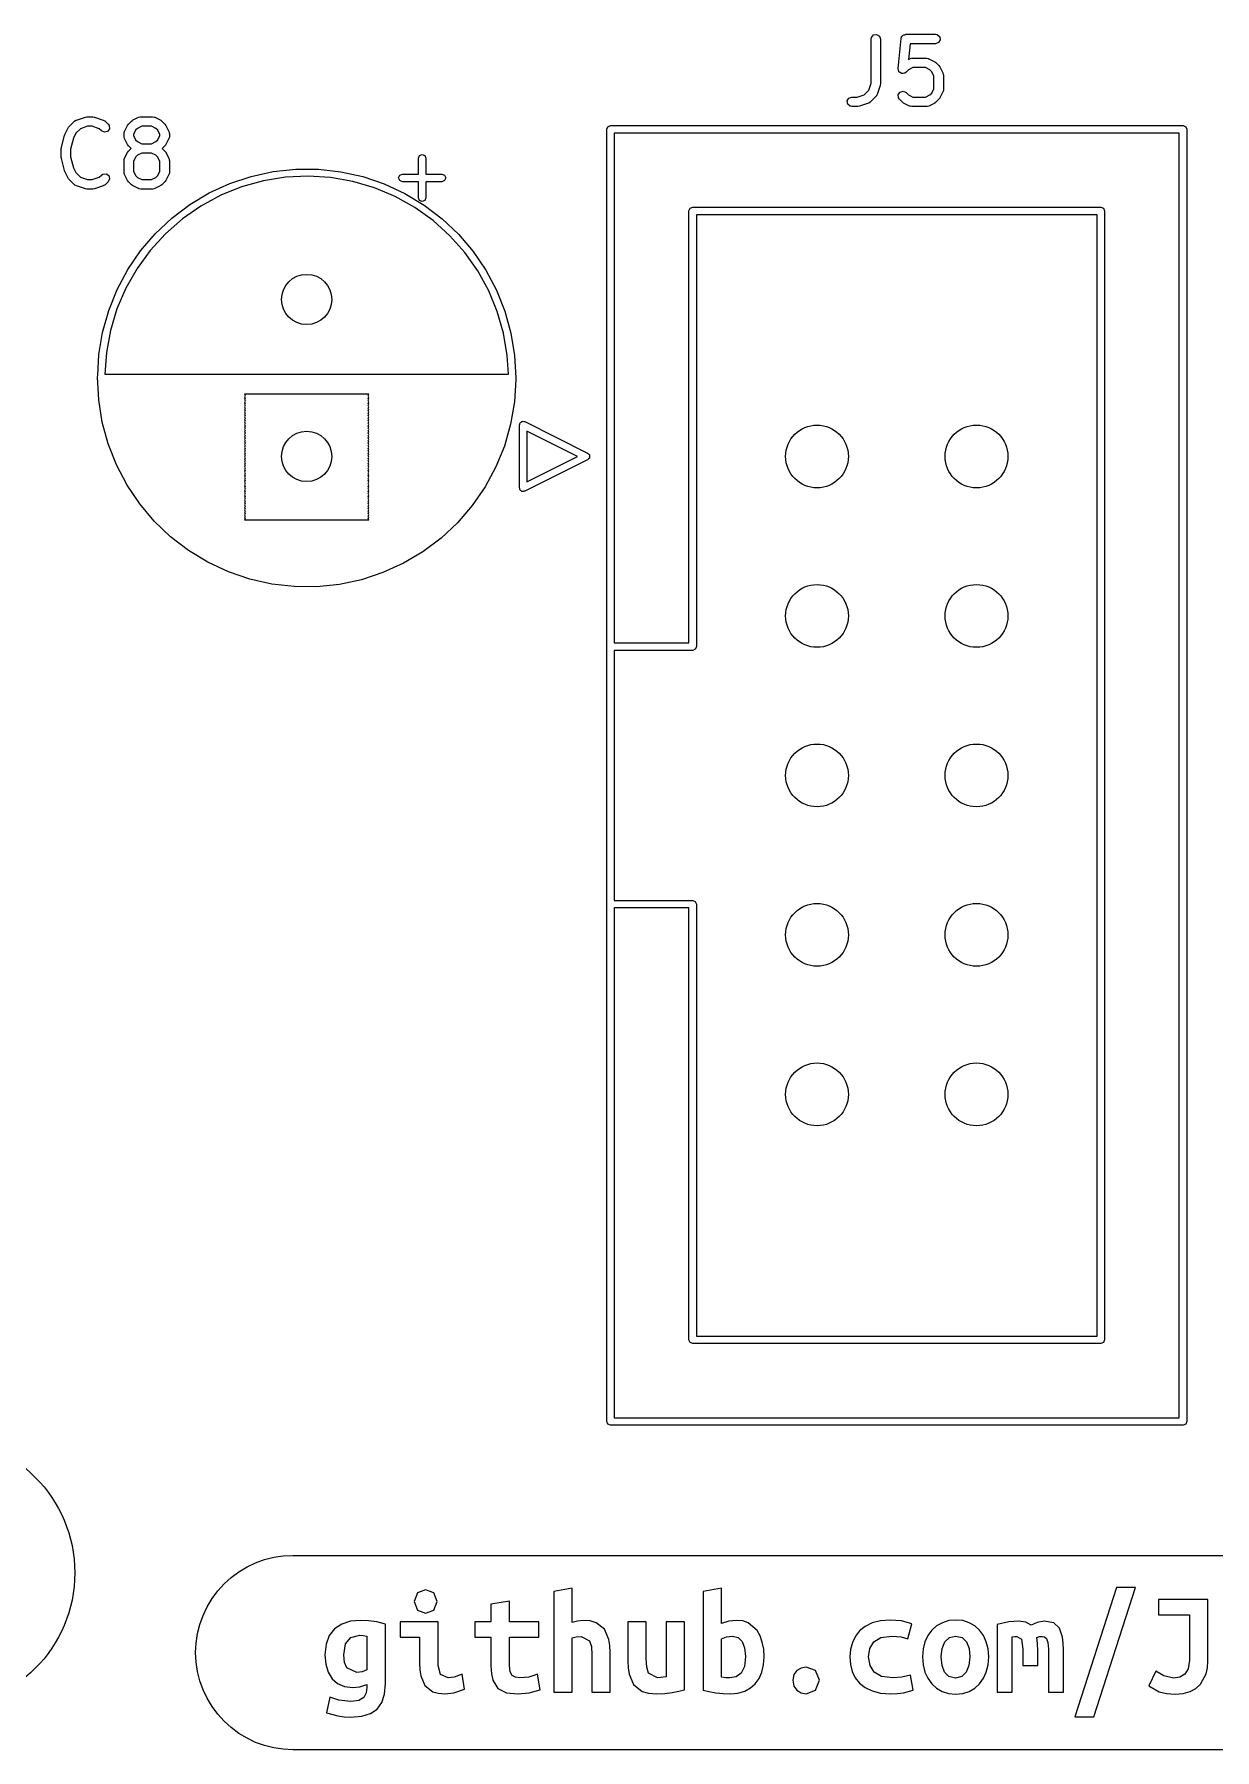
# Model space of a CAD drawing. Extents: x 80 to 221, y -131 to -73.
# Drawn here: x 156.19 to 174.99, y -130.07 to -102.75 of the extents above; entities that cross this region are included whole.
import ezdxf

# ---------------------------------------------------------------- set-up
doc = ezdxf.new("R2010")
doc.units = 0
doc.layers.add('BLACK', color=7, linetype='CONTINUOUS')

msp = doc.modelspace()

# ---------------------------------------------------------------- linework, layer by layer
at = {"layer": 'BLACK', "linetype": 'CONTINUOUS'}
for p, q in [((169.518, -102.826), (169.522, -102.801)), ((169.518, -103.528), (169.518, -102.826)), ((169.522, -102.801), (169.555, -102.761)), ((169.555, -102.761), (169.606, -102.753)), ((169.606, -102.753), (169.65, -102.778)), ((169.65, -102.778), (169.668, -102.826)), ((169.668, -102.826), (169.668, -103.541)), ((169.947, -103.295), (169.994, -102.819)), ((169.994, -102.819), (169.995, -102.815)), ((169.995, -102.813), (169.997, -102.811)), ((169.995, -102.815), (169.995, -102.813)), ((169.997, -102.811), (170.001, -102.794)), ((170.001, -102.794), (170.013, -102.783)), ((170.013, -102.783), (170.021, -102.769)), ((170.021, -102.769), (170.03, -102.765)), ((170.03, -102.765), (170.038, -102.758)), ((170.038, -102.758), (170.054, -102.757)), ((170.054, -102.757), (170.069, -102.751)), ((170.069, -102.751), (170.545, -102.751)), ((170.137, -102.901), (170.112, -103.15)), ((170.545, -102.901), (170.137, -102.901)), ((170.545, -102.751), (170.571, -102.756)), ((170.593, -102.884), (170.545, -102.901)), ((170.571, -102.756), (170.61, -102.789)), ((170.619, -102.839), (170.593, -102.884)), ((170.61, -102.789), (170.619, -102.839)), ((170.112, -103.15), (170.131, -103.14)), ((170.131, -103.14), (170.156, -103.133)), ((170.156, -103.133), (170.16, -103.134)), ((170.16, -103.134), (170.164, -103.132)), ((170.164, -103.132), (170.402, -103.132)), ((170.402, -103.132), (170.428, -103.137)), ((170.428, -103.137), (170.431, -103.14)), ((170.431, -103.14), (170.436, -103.14)), ((170.436, -103.14), (170.531, -103.188)), ((170.531, -103.188), (170.549, -103.201)), ((170.549, -103.201), (170.55, -103.202)), ((170.55, -103.202), (170.598, -103.25)), ((170.598, -103.25), (170.611, -103.268)), ((170.611, -103.268), (170.612, -103.269)), ((170.612, -103.269), (170.66, -103.364)), ((169.479, -103.643), (169.518, -103.528)), ((169.668, -103.541), (169.664, -103.563)), ((169.947, -103.296), (169.947, -103.295)), ((169.953, -103.32), (169.947, -103.296)), ((169.947, -103.296), (169.947, -103.296)), ((169.959, -103.345), (169.953, -103.32)), ((169.96, -103.345), (169.959, -103.345)), ((169.96, -103.346), (169.96, -103.345)), ((169.98, -103.36), (169.96, -103.346)), ((170.001, -103.375), (169.98, -103.36)), ((170.002, -103.375), (170.001, -103.375)), ((170.001, -103.375), (170.001, -103.375)), ((170.027, -103.373), (170.002, -103.375)), ((170.052, -103.371), (170.027, -103.373)), ((170.053, -103.371), (170.052, -103.371)), ((170.052, -103.371), (170.052, -103.371)), ((170.074, -103.356), (170.053, -103.371)), ((170.113, -103.317), (170.074, -103.356)), ((170.182, -103.282), (170.113, -103.317)), ((170.384, -103.282), (170.182, -103.282)), ((170.453, -103.317), (170.384, -103.282)), ((170.483, -103.347), (170.453, -103.317)), ((170.518, -103.416), (170.483, -103.347)), ((170.518, -103.618), (170.518, -103.416)), ((170.66, -103.364), (170.667, -103.389)), ((170.667, -103.389), (170.666, -103.394)), ((170.666, -103.394), (170.668, -103.398)), ((170.668, -103.398), (170.668, -103.636)), ((169.138, -103.813), (169.164, -103.769)), ((169.147, -103.864), (169.138, -103.813)), ((169.164, -103.769), (169.212, -103.751)), ((169.212, -103.751), (169.295, -103.751)), ((169.295, -103.751), (169.409, -103.713)), ((169.409, -103.713), (169.479, -103.643)), ((169.598, -103.737), (169.503, -103.832)), ((169.6, -103.732), (169.598, -103.737)), ((169.604, -103.73), (169.6, -103.732)), ((169.616, -103.707), (169.604, -103.73)), ((169.664, -103.564), (169.616, -103.707)), ((169.664, -103.563), (169.664, -103.564)), ((169.949, -103.712), (169.978, -103.67)), ((169.953, -103.763), (169.949, -103.712)), ((169.968, -103.784), (169.953, -103.763)), ((170.016, -103.832), (169.968, -103.784)), ((169.978, -103.67), (170.028, -103.656)), ((170.028, -103.656), (170.074, -103.678)), ((170.074, -103.678), (170.113, -103.717)), ((170.113, -103.717), (170.182, -103.751)), ((170.182, -103.751), (170.384, -103.751)), ((170.384, -103.751), (170.453, -103.717)), ((170.453, -103.717), (170.483, -103.687)), ((170.483, -103.687), (170.518, -103.618)), ((170.598, -103.784), (170.55, -103.832)), ((170.599, -103.783), (170.598, -103.784)), ((170.612, -103.765), (170.599, -103.783)), ((170.66, -103.669), (170.612, -103.765)), ((170.663, -103.662), (170.66, -103.665)), ((170.66, -103.665), (170.66, -103.669)), ((170.668, -103.636), (170.663, -103.662)), ((156.861, -104.117), (157.004, -104.069)), ((157.004, -104.069), (157.026, -104.066)), ((157.026, -104.066), (157.028, -104.065)), ((157.028, -104.065), (157.123, -104.065)), ((157.123, -104.065), (157.145, -104.069)), ((157.145, -104.069), (157.147, -104.069)), ((157.147, -104.069), (157.289, -104.117)), ((157.756, -104.121), (157.851, -104.073)), ((157.851, -104.073), (157.876, -104.066)), ((157.876, -104.066), (157.881, -104.067)), ((157.881, -104.067), (157.885, -104.065)), ((157.885, -104.065), (158.075, -104.065)), ((158.075, -104.065), (158.101, -104.07)), ((158.101, -104.07), (158.104, -104.073)), ((158.104, -104.073), (158.109, -104.073)), ((158.109, -104.073), (158.204, -104.121)), ((169.186, -103.897), (169.147, -103.864)), ((169.212, -103.901), (169.186, -103.897)), ((169.307, -103.901), (169.212, -103.901)), ((169.308, -103.901), (169.307, -103.901)), ((169.331, -103.898), (169.308, -103.901)), ((169.474, -103.85), (169.331, -103.898)), ((169.477, -103.847), (169.474, -103.85)), ((169.482, -103.847), (169.477, -103.847)), ((169.503, -103.832), (169.482, -103.847)), ((170.017, -103.832), (170.016, -103.832)), ((170.035, -103.846), (170.017, -103.832)), ((170.131, -103.893), (170.035, -103.846)), ((170.135, -103.894), (170.131, -103.893)), ((170.138, -103.897), (170.135, -103.894)), ((170.164, -103.901), (170.138, -103.897)), ((170.402, -103.901), (170.164, -103.901)), ((170.406, -103.9), (170.402, -103.901)), ((170.411, -103.901), (170.406, -103.9)), ((170.436, -103.893), (170.411, -103.901)), ((170.531, -103.846), (170.436, -103.893)), ((170.532, -103.845), (170.531, -103.846)), ((170.55, -103.832), (170.532, -103.845)), ((156.622, -104.551), (156.669, -104.36)), ((156.669, -104.36), (156.674, -104.348)), ((156.674, -104.348), (156.675, -104.345)), ((156.675, -104.345), (156.722, -104.25)), ((156.722, -104.25), (156.736, -104.232)), ((156.736, -104.23), (156.832, -104.135)), ((156.736, -104.232), (156.736, -104.23)), ((156.851, -104.328), (156.813, -104.405)), ((156.832, -104.135), (156.853, -104.12)), ((156.925, -104.254), (156.851, -104.328)), ((156.853, -104.12), (156.858, -104.12)), ((156.858, -104.12), (156.861, -104.117)), ((157.04, -104.215), (156.925, -104.254)), ((157.111, -104.215), (157.04, -104.215)), ((157.225, -104.254), (157.111, -104.215)), ((157.26, -104.289), (157.225, -104.254)), ((157.307, -104.31), (157.26, -104.289)), ((157.289, -104.117), (157.312, -104.129)), ((157.356, -104.297), (157.307, -104.31)), ((157.312, -104.129), (157.315, -104.133)), ((157.315, -104.133), (157.319, -104.135)), ((157.319, -104.135), (157.366, -104.183)), ((157.386, -104.255), (157.356, -104.297)), ((157.366, -104.183), (157.381, -104.204)), ((157.381, -104.204), (157.386, -104.255)), ((157.619, -104.331), (157.624, -104.305)), ((157.619, -104.378), (157.619, -104.331)), ((157.624, -104.305), (157.627, -104.302)), ((157.627, -104.297), (157.675, -104.202)), ((157.627, -104.302), (157.627, -104.297)), ((157.675, -104.202), (157.688, -104.184)), ((157.688, -104.184), (157.689, -104.183)), ((157.689, -104.183), (157.736, -104.135)), ((157.736, -104.135), (157.755, -104.122)), ((157.755, -104.122), (157.756, -104.121)), ((157.804, -104.28), (157.769, -104.349)), ((157.769, -104.349), (157.769, -104.361)), ((157.769, -104.361), (157.804, -104.429)), ((157.834, -104.25), (157.804, -104.28)), ((157.902, -104.215), (157.834, -104.25)), ((158.058, -104.215), (157.902, -104.215)), ((158.126, -104.25), (158.058, -104.215)), ((158.156, -104.28), (158.126, -104.25)), ((158.191, -104.349), (158.156, -104.28)), ((158.156, -104.429), (158.191, -104.361)), ((158.191, -104.361), (158.191, -104.349)), ((158.204, -104.121), (158.222, -104.134)), ((158.222, -104.134), (158.224, -104.135)), ((158.224, -104.135), (158.271, -104.183)), ((158.271, -104.183), (158.284, -104.201)), ((158.284, -104.201), (158.285, -104.202)), ((158.285, -104.202), (158.333, -104.297)), ((158.333, -104.297), (158.34, -104.322)), ((158.34, -104.322), (158.339, -104.327)), ((158.339, -104.327), (158.341, -104.331)), ((158.341, -104.331), (158.341, -104.378)), ((165.306, -104.264), (165.324, -104.222)), ((165.306, -124.844), (165.306, -104.264)), ((165.324, -104.222), (165.366, -104.204)), ((165.366, -104.204), (174.486, -104.204)), ((174.426, -104.324), (165.426, -104.324)), ((165.426, -104.324), (165.426, -112.444)), ((174.426, -124.784), (174.426, -104.324)), ((174.486, -104.204), (174.528, -104.222)), ((174.528, -104.222), (174.546, -104.264)), ((174.546, -104.264), (174.546, -124.844)), ((156.619, -104.569), (156.622, -104.554)), ((156.619, -104.712), (156.619, -104.569)), ((156.622, -104.554), (156.622, -104.551)), ((156.813, -104.405), (156.769, -104.578)), ((156.769, -104.578), (156.769, -104.703)), ((157.621, -104.383), (157.619, -104.378)), ((157.62, -104.387), (157.621, -104.383)), ((157.627, -104.412), (157.62, -104.387)), ((157.675, -104.507), (157.627, -104.412)), ((157.627, -104.726), (157.675, -104.631)), ((157.676, -104.508), (157.675, -104.507)), ((157.675, -104.631), (157.688, -104.613)), ((157.689, -104.527), (157.676, -104.508)), ((157.688, -104.613), (157.689, -104.611)), ((157.731, -104.569), (157.689, -104.527)), ((157.689, -104.611), (157.731, -104.569)), ((157.804, -104.429), (157.834, -104.46)), ((157.834, -104.46), (157.902, -104.494)), ((157.902, -104.494), (158.058, -104.494)), ((158.058, -104.494), (158.126, -104.46)), ((158.126, -104.46), (158.156, -104.429)), ((158.271, -104.527), (158.229, -104.569)), ((158.229, -104.569), (158.271, -104.611)), ((158.272, -104.525), (158.271, -104.527)), ((158.271, -104.611), (158.284, -104.63)), ((158.285, -104.507), (158.272, -104.525)), ((158.284, -104.63), (158.285, -104.631)), ((158.333, -104.412), (158.285, -104.507)), ((158.285, -104.631), (158.333, -104.726)), ((158.336, -104.404), (158.333, -104.408)), ((158.333, -104.408), (158.333, -104.412)), ((158.341, -104.378), (158.336, -104.404)), ((156.62, -104.715), (156.619, -104.712)), ((156.622, -104.73), (156.62, -104.715)), ((156.669, -104.92), (156.622, -104.73)), ((156.769, -104.703), (156.813, -104.876)), ((156.813, -104.876), (156.851, -104.953)), ((157.619, -104.759), (157.624, -104.734)), ((157.619, -104.95), (157.619, -104.759)), ((157.624, -104.734), (157.627, -104.73)), ((157.627, -104.73), (157.627, -104.726)), ((157.804, -104.709), (157.769, -104.777)), ((157.769, -104.777), (157.769, -104.932)), ((157.834, -104.678), (157.804, -104.709)), ((157.902, -104.644), (157.834, -104.678)), ((158.058, -104.644), (157.902, -104.644)), ((158.126, -104.678), (158.058, -104.644)), ((158.156, -104.709), (158.126, -104.678)), ((158.191, -104.777), (158.156, -104.709)), ((158.191, -104.932), (158.191, -104.777)), ((158.333, -104.726), (158.34, -104.751)), ((158.34, -104.751), (158.339, -104.755)), ((158.339, -104.755), (158.341, -104.759)), ((158.341, -104.759), (158.341, -104.95)), ((159.996, -104.937), (160.354, -104.899)), ((160.354, -104.899), (160.714, -104.899)), ((160.714, -104.899), (161.072, -104.939)), ((162.307, -104.724), (162.325, -104.681)), ((162.307, -104.979), (162.307, -104.724)), ((162.325, -104.681), (162.367, -104.664)), ((162.367, -104.664), (162.409, -104.681)), ((162.409, -104.681), (162.427, -104.724)), ((162.427, -104.724), (162.427, -104.979)), ((156.671, -104.923), (156.669, -104.92)), ((156.675, -104.936), (156.671, -104.923)), ((156.722, -105.031), (156.675, -104.936)), ((156.724, -105.032), (156.722, -105.031)), ((156.736, -105.051), (156.724, -105.032)), ((156.832, -105.146), (156.736, -105.051)), ((156.836, -105.148), (156.832, -105.146)), ((156.838, -105.152), (156.836, -105.148)), ((156.861, -105.164), (156.838, -105.152)), ((156.851, -104.953), (156.925, -105.027)), ((157.004, -105.212), (156.861, -105.164)), ((156.925, -105.027), (157.04, -105.065)), ((157.04, -105.065), (157.111, -105.065)), ((157.111, -105.065), (157.225, -105.027)), ((157.289, -105.164), (157.147, -105.212)), ((157.225, -105.027), (157.26, -104.992)), ((157.26, -104.992), (157.282, -104.977)), ((157.282, -104.977), (157.333, -104.973)), ((157.293, -105.161), (157.289, -105.164)), ((157.297, -105.161), (157.293, -105.161)), ((157.319, -105.146), (157.297, -105.161)), ((157.366, -105.098), (157.319, -105.146)), ((157.333, -104.973), (157.375, -105.002)), ((157.388, -105.052), (157.366, -105.098)), ((157.375, -105.002), (157.388, -105.052)), ((157.621, -104.954), (157.619, -104.95)), ((157.62, -104.958), (157.621, -104.954)), ((157.627, -104.983), (157.62, -104.958)), ((157.675, -105.079), (157.627, -104.983)), ((157.676, -105.08), (157.675, -105.079)), ((157.689, -105.098), (157.676, -105.08)), ((157.736, -105.146), (157.689, -105.098)), ((157.738, -105.146), (157.736, -105.146)), ((157.756, -105.16), (157.738, -105.146)), ((157.851, -105.207), (157.756, -105.16)), ((157.769, -104.932), (157.804, -105.001)), ((157.804, -105.001), (157.834, -105.031)), ((157.834, -105.031), (157.902, -105.065)), ((157.902, -105.065), (158.058, -105.065)), ((158.058, -105.065), (158.126, -105.031)), ((158.204, -105.16), (158.109, -105.207)), ((158.126, -105.031), (158.156, -105.001)), ((158.156, -105.001), (158.191, -104.932)), ((158.205, -105.159), (158.204, -105.16)), ((158.224, -105.146), (158.205, -105.159)), ((158.271, -105.098), (158.224, -105.146)), ((158.272, -105.097), (158.271, -105.098)), ((158.285, -105.079), (158.272, -105.097)), ((158.333, -104.983), (158.285, -105.079)), ((158.336, -104.976), (158.333, -104.979)), ((158.333, -104.979), (158.333, -104.983)), ((158.341, -104.95), (158.336, -104.976)), ((158.975, -105.278), (159.302, -105.128)), ((159.492, -105.18), (159.159, -105.315)), ((159.302, -105.128), (159.644, -105.014)), ((159.838, -105.084), (159.492, -105.18)), ((159.644, -105.014), (159.996, -104.937)), ((160.192, -105.027), (159.838, -105.084)), ((160.55, -105.009), (160.192, -105.027)), ((160.909, -105.032), (160.55, -105.009)), ((161.262, -105.094), (160.909, -105.032)), ((161.072, -104.939), (161.424, -105.017)), ((161.606, -105.195), (161.262, -105.094)), ((161.424, -105.017), (161.765, -105.132)), ((161.765, -105.132), (162.091, -105.284)), ((161.992, -105.039), (162.01, -104.996)), ((162.01, -105.081), (161.992, -105.039)), ((162.01, -104.996), (162.052, -104.979)), ((162.052, -105.099), (162.01, -105.081)), ((162.052, -104.979), (162.307, -104.979)), ((162.307, -105.099), (162.052, -105.099)), ((162.307, -105.354), (162.307, -105.099)), ((162.427, -104.979), (162.682, -104.979)), ((162.682, -105.099), (162.427, -105.099)), ((162.427, -105.099), (162.427, -105.354)), ((162.682, -104.979), (162.724, -104.996)), ((162.724, -105.081), (162.682, -105.099)), ((162.724, -104.996), (162.742, -105.039)), ((162.742, -105.039), (162.724, -105.081)), ((157.006, -105.211), (157.004, -105.212)), ((157.028, -105.215), (157.006, -105.211)), ((157.123, -105.215), (157.028, -105.215)), ((157.124, -105.215), (157.123, -105.215)), ((157.147, -105.212), (157.124, -105.215)), ((157.856, -105.208), (157.851, -105.207)), ((157.859, -105.211), (157.856, -105.208)), ((157.885, -105.215), (157.859, -105.211)), ((158.075, -105.215), (157.885, -105.215)), ((158.079, -105.214), (158.075, -105.215)), ((158.084, -105.215), (158.079, -105.214)), ((158.109, -105.207), (158.084, -105.215)), ((158.666, -105.463), (158.975, -105.278)), ((159.159, -105.315), (158.843, -105.486)), ((161.937, -105.334), (161.606, -105.195)), ((162.251, -105.509), (161.937, -105.334)), ((162.091, -105.284), (162.4, -105.47)), ((162.325, -105.396), (162.307, -105.354)), ((162.367, -105.414), (162.325, -105.396)), ((162.409, -105.396), (162.367, -105.414)), ((162.427, -105.354), (162.409, -105.396)), ((158.117, -105.928), (158.379, -105.681)), ((158.549, -105.691), (158.279, -105.927)), ((158.379, -105.681), (158.666, -105.463)), ((158.843, -105.486), (158.549, -105.691)), ((162.543, -105.718), (162.251, -105.509)), ((162.4, -105.47), (162.686, -105.688)), ((162.809, -105.959), (162.543, -105.718)), ((162.686, -105.688), (162.947, -105.936)), ((166.616, -105.564), (166.634, -105.522)), ((166.616, -112.444), (166.616, -105.564)), ((166.634, -105.522), (166.676, -105.504)), ((166.676, -105.504), (173.176, -105.504)), ((173.116, -105.624), (166.736, -105.624)), ((166.736, -105.624), (166.736, -112.504)), ((173.116, -123.484), (173.116, -105.624)), ((173.176, -105.504), (173.218, -105.522)), ((173.218, -105.522), (173.236, -105.564)), ((173.236, -105.564), (173.236, -123.544)), ((157.883, -106.201), (158.117, -105.928)), ((158.279, -105.927), (158.037, -106.192)), ((163.048, -106.227), (162.809, -105.959)), ((162.947, -105.936), (163.18, -106.211)), ((157.68, -106.499), (157.883, -106.201)), ((158.037, -106.192), (157.826, -106.482)), ((163.255, -106.52), (163.048, -106.227)), ((163.18, -106.211), (163.382, -106.509)), ((157.51, -106.817), (157.68, -106.499)), ((157.826, -106.482), (157.648, -106.794)), ((163.427, -106.835), (163.255, -106.52)), ((163.382, -106.509), (163.551, -106.827)), ((157.376, -107.151), (157.51, -106.817)), ((157.648, -106.794), (157.507, -107.124)), ((163.564, -107.167), (163.427, -106.835)), ((163.551, -106.827), (163.684, -107.162)), ((157.278, -107.498), (157.376, -107.151)), ((157.507, -107.124), (157.403, -107.468)), ((163.663, -107.512), (163.564, -107.167)), ((163.684, -107.162), (163.78, -107.509)), ((157.219, -107.853), (157.278, -107.498)), ((157.403, -107.468), (157.338, -107.821)), ((163.723, -107.866), (163.663, -107.512)), ((163.78, -107.509), (163.839, -107.864)), ((157.2, -108.179), (157.219, -107.853)), ((157.338, -107.821), (157.314, -108.164)), ((163.74, -108.164), (163.723, -107.866)), ((163.839, -107.864), (163.858, -108.224)), ((157.198, -108.212), (157.2, -108.179)), ((157.314, -108.164), (163.74, -108.164)), ((157.216, -108.572), (157.198, -108.212)), ((163.858, -108.247), (163.836, -108.607)), ((163.858, -108.224), (163.858, -108.247)), ((157.273, -108.928), (157.216, -108.572)), ((159.54, -108.484), (159.548, -108.504)), ((161.516, -108.484), (159.54, -108.484)), ((159.548, -108.504), (159.54, -108.524)), ((159.54, -108.524), (159.548, -108.544)), ((159.548, -108.544), (159.54, -108.564)), ((159.54, -108.564), (159.548, -108.584)), ((159.548, -108.584), (159.54, -108.604)), ((159.54, -108.604), (159.548, -108.624)), ((159.548, -108.624), (159.54, -108.644)), ((159.54, -108.644), (159.548, -108.664)), ((159.548, -108.664), (159.54, -108.684)), ((159.54, -108.684), (159.548, -108.704)), ((159.548, -108.704), (159.54, -108.724)), ((159.54, -108.724), (159.548, -108.744)), ((161.508, -108.504), (161.516, -108.484)), ((161.516, -108.524), (161.508, -108.504)), ((161.508, -108.544), (161.516, -108.524)), ((161.516, -108.564), (161.508, -108.544)), ((161.508, -108.584), (161.516, -108.564)), ((161.516, -108.604), (161.508, -108.584)), ((161.508, -108.624), (161.516, -108.604)), ((161.516, -108.644), (161.508, -108.624)), ((161.508, -108.664), (161.516, -108.644)), ((161.516, -108.684), (161.508, -108.664)), ((161.508, -108.704), (161.516, -108.684)), ((161.516, -108.724), (161.508, -108.704)), ((161.508, -108.744), (161.516, -108.724)), ((163.836, -108.607), (163.775, -108.962)), ((157.368, -109.275), (157.273, -108.928)), ((159.548, -108.744), (159.54, -108.764)), ((159.54, -108.764), (159.548, -108.784)), ((159.548, -108.784), (159.54, -108.804)), ((159.54, -108.804), (159.548, -108.824)), ((159.548, -108.824), (159.54, -108.844)), ((159.54, -108.844), (159.548, -108.864)), ((159.548, -108.864), (159.54, -108.884)), ((159.54, -108.884), (159.548, -108.904)), ((159.548, -108.904), (159.54, -108.924)), ((159.54, -108.924), (159.548, -108.945)), ((159.548, -108.945), (159.54, -108.965)), ((159.54, -108.965), (159.548, -108.985)), ((159.548, -108.985), (159.54, -109.005)), ((159.54, -109.005), (159.548, -109.025)), ((161.516, -108.764), (161.508, -108.744)), ((161.508, -108.784), (161.516, -108.764)), ((161.516, -108.804), (161.508, -108.784)), ((161.508, -108.824), (161.516, -108.804)), ((161.516, -108.844), (161.508, -108.824)), ((161.508, -108.864), (161.516, -108.844)), ((161.516, -108.884), (161.508, -108.864)), ((161.508, -108.904), (161.516, -108.884)), ((161.516, -108.924), (161.508, -108.904)), ((161.508, -108.945), (161.516, -108.924)), ((161.516, -108.965), (161.508, -108.945)), ((161.508, -108.985), (161.516, -108.965)), ((161.516, -109.005), (161.508, -108.985)), ((161.508, -109.025), (161.516, -109.005)), ((163.775, -108.962), (163.677, -109.308)), ((163.916, -108.974), (163.921, -108.961)), ((163.916, -109.974), (163.916, -108.974)), ((163.921, -108.961), (163.922, -108.947)), ((163.922, -108.947), (163.93, -108.941)), ((163.93, -108.941), (163.934, -108.932)), ((163.934, -108.932), (163.946, -108.926)), ((163.946, -108.926), (163.957, -108.917)), ((163.957, -108.917), (163.967, -108.918)), ((163.967, -108.918), (163.976, -108.914)), ((163.976, -108.914), (163.989, -108.919)), ((163.989, -108.919), (164.003, -108.92)), ((164.003, -108.92), (165.003, -109.42)), ((157.5, -109.61), (157.368, -109.275)), ((159.548, -109.025), (159.54, -109.045)), ((159.54, -109.045), (159.548, -109.065)), ((159.548, -109.065), (159.54, -109.085)), ((159.54, -109.085), (159.548, -109.105)), ((159.548, -109.105), (159.54, -109.125)), ((159.54, -109.125), (159.548, -109.145)), ((159.548, -109.145), (159.54, -109.165)), ((159.54, -109.165), (159.548, -109.185)), ((159.548, -109.185), (159.54, -109.205)), ((159.54, -109.205), (159.548, -109.225)), ((159.548, -109.225), (159.54, -109.245)), ((159.54, -109.245), (159.548, -109.265)), ((159.548, -109.265), (159.54, -109.285)), ((161.516, -109.045), (161.508, -109.025)), ((161.508, -109.065), (161.516, -109.045)), ((161.516, -109.085), (161.508, -109.065)), ((161.508, -109.105), (161.516, -109.085)), ((161.516, -109.125), (161.508, -109.105)), ((161.508, -109.145), (161.516, -109.125)), ((161.516, -109.165), (161.508, -109.145)), ((161.508, -109.185), (161.516, -109.165)), ((161.516, -109.205), (161.508, -109.185)), ((161.508, -109.225), (161.516, -109.205)), ((161.516, -109.245), (161.508, -109.225)), ((161.508, -109.265), (161.516, -109.245)), ((161.516, -109.285), (161.508, -109.265)), ((164.842, -109.474), (164.036, -109.071)), ((164.036, -109.071), (164.036, -109.877)), ((159.54, -109.285), (159.548, -109.305)), ((159.548, -109.305), (159.54, -109.325)), ((159.54, -109.325), (159.548, -109.345)), ((159.548, -109.345), (159.54, -109.365)), ((159.54, -109.365), (159.548, -109.385)), ((159.548, -109.385), (159.54, -109.405)), ((159.54, -109.405), (159.548, -109.425)), ((159.548, -109.425), (159.54, -109.445)), ((159.54, -109.445), (159.548, -109.465)), ((159.548, -109.465), (159.54, -109.485)), ((159.54, -109.485), (159.548, -109.505)), ((159.548, -109.505), (159.54, -109.525)), ((159.54, -109.525), (159.548, -109.545)), ((159.548, -109.545), (159.54, -109.565)), ((161.508, -109.305), (161.516, -109.285)), ((161.516, -109.325), (161.508, -109.305)), ((161.508, -109.345), (161.516, -109.325)), ((161.516, -109.365), (161.508, -109.345)), ((161.508, -109.385), (161.516, -109.365)), ((161.516, -109.405), (161.508, -109.385)), ((161.508, -109.425), (161.516, -109.405)), ((161.516, -109.445), (161.508, -109.425)), ((161.508, -109.465), (161.516, -109.445)), ((161.516, -109.485), (161.508, -109.465)), ((161.508, -109.505), (161.516, -109.485)), ((161.516, -109.525), (161.508, -109.505)), ((161.508, -109.545), (161.516, -109.525)), ((161.516, -109.565), (161.508, -109.545)), ((163.677, -109.308), (163.541, -109.642)), ((165.003, -109.528), (164.003, -110.028)), ((164.036, -109.877), (164.842, -109.474)), ((165.003, -109.42), (165.015, -109.435)), ((165.015, -109.513), (165.003, -109.528)), ((165.015, -109.435), (165.03, -109.447)), ((165.03, -109.501), (165.015, -109.513)), ((165.03, -109.447), (165.03, -109.452)), ((165.03, -109.452), (165.033, -109.455)), ((165.033, -109.493), (165.03, -109.496)), ((165.03, -109.496), (165.03, -109.501)), ((165.033, -109.455), (165.032, -109.474)), ((165.032, -109.474), (165.033, -109.493)), ((157.668, -109.929), (157.5, -109.61)), ((159.54, -109.565), (159.548, -109.585)), ((159.548, -109.585), (159.54, -109.605)), ((159.54, -109.605), (159.548, -109.625)), ((159.548, -109.625), (159.54, -109.645)), ((159.54, -109.645), (159.548, -109.665)), ((159.548, -109.665), (159.54, -109.685)), ((159.54, -109.685), (159.548, -109.705)), ((159.548, -109.705), (159.54, -109.725)), ((159.54, -109.725), (159.548, -109.745)), ((159.548, -109.745), (159.54, -109.765)), ((159.54, -109.765), (159.548, -109.785)), ((159.548, -109.785), (159.54, -109.805)), ((159.54, -109.805), (159.548, -109.825)), ((159.548, -109.825), (159.54, -109.845)), ((161.508, -109.585), (161.516, -109.565)), ((161.516, -109.605), (161.508, -109.585)), ((161.508, -109.625), (161.516, -109.605)), ((161.516, -109.645), (161.508, -109.625)), ((161.508, -109.665), (161.516, -109.645)), ((161.516, -109.685), (161.508, -109.665)), ((161.508, -109.705), (161.516, -109.685)), ((161.516, -109.725), (161.508, -109.705)), ((161.508, -109.745), (161.516, -109.725)), ((161.516, -109.765), (161.508, -109.745)), ((161.508, -109.785), (161.516, -109.765)), ((161.516, -109.805), (161.508, -109.785)), ((161.508, -109.825), (161.516, -109.805)), ((161.516, -109.845), (161.508, -109.825)), ((163.541, -109.642), (163.37, -109.959)), ((157.869, -110.228), (157.668, -109.929)), ((159.54, -109.845), (159.548, -109.865)), ((159.548, -109.865), (159.54, -109.885)), ((159.54, -109.885), (159.548, -109.905)), ((159.548, -109.905), (159.54, -109.925)), ((159.54, -109.925), (159.548, -109.945)), ((159.548, -109.945), (159.54, -109.965)), ((159.54, -109.965), (159.548, -109.985)), ((159.548, -109.985), (159.54, -110.005)), ((159.54, -110.005), (159.548, -110.025)), ((159.548, -110.025), (159.54, -110.045)), ((159.54, -110.045), (159.548, -110.065)), ((159.548, -110.065), (159.54, -110.085)), ((159.54, -110.085), (159.548, -110.105)), ((161.508, -109.865), (161.516, -109.845)), ((161.516, -109.885), (161.508, -109.865)), ((161.508, -109.905), (161.516, -109.885)), ((161.516, -109.925), (161.508, -109.905)), ((161.508, -109.945), (161.516, -109.925)), ((161.516, -109.965), (161.508, -109.945)), ((161.508, -109.985), (161.516, -109.965)), ((161.516, -110.005), (161.508, -109.985)), ((161.508, -110.025), (161.516, -110.005)), ((161.516, -110.045), (161.508, -110.025)), ((161.508, -110.065), (161.516, -110.045)), ((161.516, -110.085), (161.508, -110.065)), ((161.508, -110.105), (161.516, -110.085)), ((163.37, -109.959), (163.166, -110.256)), ((163.921, -109.987), (163.916, -109.974)), ((163.922, -110.001), (163.921, -109.987)), ((163.93, -110.007), (163.922, -110.001)), ((163.934, -110.016), (163.93, -110.007)), ((163.946, -110.022), (163.934, -110.016)), ((163.957, -110.031), (163.946, -110.022)), ((163.967, -110.03), (163.957, -110.031)), ((163.976, -110.034), (163.967, -110.03)), ((163.989, -110.029), (163.976, -110.034)), ((164.003, -110.028), (163.989, -110.029)), ((158.101, -110.504), (157.869, -110.228)), ((159.548, -110.105), (159.54, -110.125)), ((159.54, -110.125), (159.548, -110.145)), ((159.548, -110.145), (159.54, -110.165)), ((159.54, -110.165), (159.548, -110.185)), ((159.548, -110.185), (159.54, -110.205)), ((159.54, -110.205), (159.548, -110.225)), ((159.548, -110.225), (159.54, -110.245)), ((159.54, -110.245), (159.548, -110.265)), ((159.548, -110.265), (159.54, -110.285)), ((159.54, -110.285), (159.548, -110.305)), ((159.548, -110.305), (159.54, -110.325)), ((159.54, -110.325), (159.548, -110.345)), ((159.548, -110.345), (159.54, -110.365)), ((159.54, -110.365), (159.548, -110.385)), ((161.516, -110.125), (161.508, -110.105)), ((161.508, -110.145), (161.516, -110.125)), ((161.516, -110.165), (161.508, -110.145)), ((161.508, -110.185), (161.516, -110.165)), ((161.516, -110.205), (161.508, -110.185)), ((161.508, -110.225), (161.516, -110.205)), ((161.516, -110.245), (161.508, -110.225)), ((161.508, -110.265), (161.516, -110.245)), ((161.516, -110.285), (161.508, -110.265)), ((161.508, -110.305), (161.516, -110.285)), ((161.516, -110.325), (161.508, -110.305)), ((161.508, -110.345), (161.516, -110.325)), ((161.516, -110.365), (161.508, -110.345)), ((161.508, -110.385), (161.516, -110.365)), ((163.166, -110.256), (162.931, -110.529)), ((158.361, -110.752), (158.101, -110.504)), ((159.548, -110.385), (159.54, -110.405)), ((159.54, -110.405), (159.548, -110.425)), ((159.548, -110.425), (159.54, -110.445)), ((159.54, -110.445), (159.548, -110.465)), ((159.548, -110.465), (159.54, -110.485)), ((159.54, -110.485), (161.516, -110.485)), ((161.516, -110.405), (161.508, -110.385)), ((161.508, -110.425), (161.516, -110.405)), ((161.516, -110.445), (161.508, -110.425)), ((161.508, -110.465), (161.516, -110.445)), ((161.516, -110.485), (161.508, -110.465)), ((162.931, -110.529), (162.668, -110.775)), ((158.647, -110.972), (158.361, -110.752)), ((162.668, -110.775), (162.38, -110.991)), ((158.954, -111.159), (158.647, -110.972)), ((159.281, -111.312), (158.954, -111.159)), ((162.071, -111.175), (161.743, -111.324)), ((162.38, -110.991), (162.071, -111.175)), ((159.621, -111.428), (159.281, -111.312)), ((159.973, -111.507), (159.621, -111.428)), ((161.401, -111.438), (161.049, -111.513)), ((161.743, -111.324), (161.401, -111.438)), ((160.125, -111.525), (159.973, -111.507)), ((160.126, -111.525), (160.125, -111.525)), ((160.127, -111.525), (160.126, -111.525)), ((160.331, -111.548), (160.127, -111.525)), ((160.691, -111.55), (160.331, -111.548)), ((161.049, -111.513), (160.691, -111.55)), ((165.426, -112.444), (166.616, -112.444)), ((166.718, -112.546), (166.676, -112.564)), ((166.736, -112.504), (166.718, -112.546)), ((166.676, -112.564), (165.426, -112.564)), ((165.426, -112.564), (165.426, -116.544)), ((165.426, -116.544), (166.676, -116.544)), ((166.676, -116.544), (166.718, -116.562)), ((166.718, -116.562), (166.736, -116.604)), ((166.736, -116.604), (166.736, -123.484)), ((166.616, -116.664), (165.426, -116.664)), ((165.426, -116.664), (165.426, -124.784)), ((166.616, -123.544), (166.616, -116.664)), ((166.736, -123.484), (173.116, -123.484)), ((166.634, -123.586), (166.616, -123.544)), ((166.676, -123.604), (166.634, -123.586)), ((173.176, -123.604), (166.676, -123.604)), ((173.218, -123.586), (173.176, -123.604)), ((173.236, -123.544), (173.218, -123.586)), ((165.324, -124.886), (165.306, -124.844)), ((165.426, -124.784), (174.426, -124.784)), ((174.546, -124.844), (174.528, -124.886)), ((165.366, -124.904), (165.324, -124.886)), ((174.486, -124.904), (165.366, -124.904)), ((174.528, -124.886), (174.486, -124.904)), ((159.858, -127.043), (160.006, -127.006)), ((160.006, -127.006), (160.156, -126.984)), ((160.156, -126.984), (160.307, -126.977)), ((160.307, -126.977), (212.311, -126.977)), ((159.326, -127.328), (159.448, -127.237)), ((159.448, -127.237), (159.578, -127.159)), ((159.578, -127.159), (159.715, -127.094)), ((159.715, -127.094), (159.858, -127.043)), ((159.021, -127.664), (159.111, -127.542)), ((159.111, -127.542), (159.213, -127.43)), ((159.213, -127.43), (159.326, -127.328)), ((162.293, -127.575), (162.239, -127.713)), ((162.423, -127.525), (162.293, -127.575)), ((162.554, -127.575), (162.423, -127.525)), ((162.608, -127.713), (162.554, -127.575)), ((164.756, -127.501), (164.463, -127.551)), ((164.463, -127.551), (164.463, -129.154)), ((164.756, -128.044), (164.756, -127.501)), ((167.135, -127.501), (166.842, -127.551)), ((166.842, -127.551), (166.842, -129.121)), ((167.135, -128.061), (167.135, -127.501)), ((173.426, -127.489), (172.76, -129.547)), ((173.064, -129.547), (173.726, -127.489)), ((173.726, -127.489), (173.426, -127.489)), ((158.878, -127.932), (158.943, -127.795)), ((158.943, -127.795), (159.021, -127.664)), ((162.239, -127.713), (162.293, -127.849)), ((162.293, -127.849), (162.423, -127.899)), ((162.423, -127.899), (162.554, -127.849)), ((162.554, -127.849), (162.608, -127.713)), ((163.756, -127.706), (163.463, -127.754)), ((163.463, -127.754), (163.463, -128.035)), ((163.756, -128.035), (163.756, -127.706)), ((174.881, -127.68), (174.093, -127.68)), ((174.093, -127.68), (174.093, -127.923)), ((174.881, -128.661), (174.881, -127.68)), ((158.79, -128.222), (158.827, -128.075)), ((158.827, -128.075), (158.878, -127.932)), ((161.086, -128.071), (160.972, -128.147)), ((161.224, -128.026), (161.086, -128.071)), ((161.387, -128.011), (161.224, -128.026)), ((161.513, -128.017), (161.387, -128.011)), ((161.645, -128.037), (161.513, -128.017)), ((161.785, -128.07), (161.645, -128.037)), ((161.785, -129.018), (161.785, -128.07)), ((162.62, -128.035), (162.018, -128.035)), ((162.018, -128.035), (162.018, -128.278)), ((162.62, -128.728), (162.62, -128.035)), ((163.463, -128.035), (163.208, -128.035)), ((163.208, -128.035), (163.208, -128.278)), ((164.225, -128.035), (163.756, -128.035)), ((164.225, -128.278), (164.225, -128.035)), ((164.842, -128.022), (164.756, -128.044)), ((164.93, -128.011), (164.842, -128.022)), ((165.044, -128.02), (164.93, -128.011)), ((165.137, -128.048), (165.044, -128.02)), ((165.271, -128.153), (165.137, -128.048)), ((165.937, -128.035), (165.645, -128.035)), ((165.645, -128.035), (165.645, -128.659)), ((165.937, -128.62), (165.937, -128.035)), ((166.547, -128.035), (166.252, -128.035)), ((166.252, -128.035), (166.252, -128.913)), ((166.547, -129.116), (166.547, -128.035)), ((167.254, -128.022), (167.135, -128.061)), ((167.369, -128.011), (167.254, -128.022)), ((167.472, -128.021), (167.369, -128.011)), ((167.561, -128.053), (167.472, -128.021)), ((167.701, -128.172), (167.561, -128.053)), ((169.424, -128.107), (169.335, -128.179)), ((169.534, -128.053), (169.424, -128.107)), ((169.666, -128.018), (169.534, -128.053)), ((169.821, -128.006), (169.666, -128.018)), ((170.002, -128.02), (169.821, -128.006)), ((170.167, -128.068), (170.002, -128.02)), ((170.102, -128.304), (170.167, -128.068)), ((170.561, -128.098), (170.484, -128.167)), ((170.652, -128.048), (170.561, -128.098)), ((170.754, -128.016), (170.652, -128.048)), ((170.864, -128.006), (170.754, -128.016)), ((170.976, -128.016), (170.864, -128.006)), ((171.077, -128.048), (170.976, -128.016)), ((171.167, -128.098), (171.077, -128.048)), ((171.244, -128.167), (171.167, -128.098)), ((171.71, -128.037), (171.526, -128.078)), ((171.526, -128.078), (171.526, -129.154)), ((171.869, -128.023), (171.71, -128.037)), ((171.98, -128.038), (171.869, -128.023)), ((172.064, -128.089), (171.98, -128.038)), ((172.16, -128.043), (172.064, -128.089)), ((172.274, -128.023), (172.16, -128.043)), ((172.426, -128.051), (172.274, -128.023)), ((172.52, -128.137), (172.426, -128.051)), ((174.093, -127.923), (174.586, -127.923)), ((174.586, -127.923), (174.586, -128.644)), ((158.76, -128.524), (158.768, -128.372)), ((158.768, -128.372), (158.79, -128.222)), ((160.837, -128.39), (160.82, -128.559)), ((160.888, -128.253), (160.837, -128.39)), ((160.972, -128.147), (160.888, -128.253)), ((161.118, -128.559), (161.146, -128.387)), ((161.146, -128.387), (161.232, -128.283)), ((161.232, -128.283), (161.375, -128.249)), ((161.375, -128.249), (161.43, -128.251)), ((161.43, -128.251), (161.489, -128.261)), ((161.489, -128.261), (161.489, -128.799)), ((162.018, -128.278), (162.327, -128.278)), ((162.327, -128.278), (162.327, -128.689)), ((163.208, -128.278), (163.463, -128.278)), ((163.463, -128.278), (163.463, -128.737)), ((163.756, -128.73), (163.756, -128.278)), ((163.756, -128.278), (164.225, -128.278)), ((164.756, -128.292), (164.819, -128.275)), ((164.756, -129.154), (164.756, -128.292)), ((164.819, -128.275), (164.899, -128.266)), ((164.899, -128.266), (165.035, -128.335)), ((165.035, -128.335), (165.062, -128.426)), ((165.342, -128.314), (165.271, -128.153)), ((165.358, -128.414), (165.342, -128.314)), ((167.135, -128.308), (167.215, -128.276)), ((167.135, -128.916), (167.135, -128.308)), ((167.215, -128.276), (167.309, -128.263)), ((167.309, -128.263), (167.4, -128.284)), ((167.4, -128.284), (167.465, -128.347)), ((167.465, -128.347), (167.503, -128.448)), ((167.75, -128.256), (167.701, -128.172)), ((167.785, -128.356), (167.75, -128.256)), ((167.807, -128.469), (167.785, -128.356)), ((169.219, -128.366), (169.19, -128.476)), ((169.267, -128.265), (169.219, -128.366)), ((169.335, -128.179), (169.267, -128.265)), ((169.497, -128.461), (169.559, -128.355)), ((169.559, -128.355), (169.672, -128.286)), ((169.672, -128.286), (169.847, -128.261)), ((169.847, -128.261), (169.996, -128.274)), ((169.996, -128.274), (170.102, -128.304)), ((170.375, -128.353), (170.345, -128.467)), ((170.422, -128.252), (170.375, -128.353)), ((170.484, -128.167), (170.422, -128.252)), ((170.648, -128.459), (170.692, -128.353)), ((170.692, -128.353), (170.764, -128.284)), ((170.764, -128.284), (170.864, -128.261)), ((170.864, -128.261), (170.967, -128.284)), ((170.967, -128.284), (171.037, -128.353)), ((171.037, -128.353), (171.077, -128.459)), ((171.306, -128.252), (171.244, -128.167)), ((171.352, -128.353), (171.306, -128.252)), ((171.381, -128.467), (171.352, -128.353)), ((171.764, -128.275), (171.804, -128.268)), ((171.764, -129.154), (171.764, -128.275)), ((171.804, -128.268), (171.838, -128.266)), ((171.838, -128.266), (171.911, -128.311)), ((171.911, -128.311), (171.933, -128.47)), ((172.155, -128.282), (172.198, -128.269)), ((172.167, -128.382), (172.155, -128.282)), ((172.172, -128.504), (172.167, -128.382)), ((172.198, -128.269), (172.243, -128.266)), ((172.243, -128.266), (172.28, -128.273)), ((172.28, -128.273), (172.311, -128.301)), ((172.311, -128.301), (172.332, -128.363)), ((172.332, -128.363), (172.341, -128.47)), ((172.567, -128.281), (172.52, -128.137)), ((172.576, -128.375), (172.567, -128.281)), ((172.579, -128.485), (172.576, -128.375)), ((158.768, -128.676), (158.76, -128.524)), ((158.79, -128.826), (158.768, -128.676)), ((160.82, -128.559), (160.833, -128.71)), ((161.13, -128.68), (161.118, -128.559)), ((165.062, -128.426), (165.071, -128.561)), ((165.071, -128.561), (165.071, -129.154)), ((165.364, -128.523), (165.358, -128.414)), ((165.364, -129.154), (165.364, -128.523)), ((165.645, -128.659), (165.649, -128.768)), ((165.947, -128.755), (165.937, -128.62)), ((167.516, -128.587), (167.5, -128.746)), ((167.503, -128.448), (167.516, -128.587)), ((167.805, -128.721), (167.814, -128.594)), ((167.814, -128.594), (167.807, -128.469)), ((169.19, -128.476), (169.181, -128.594)), ((169.181, -128.594), (169.19, -128.714)), ((169.478, -128.594), (169.497, -128.461)), ((169.5, -128.732), (169.478, -128.594)), ((170.345, -128.467), (170.336, -128.592)), ((170.336, -128.592), (170.345, -128.719)), ((170.633, -128.594), (170.648, -128.459)), ((170.647, -128.73), (170.633, -128.594)), ((171.09, -128.594), (171.076, -128.73)), ((171.077, -128.459), (171.09, -128.594)), ((171.39, -128.592), (171.381, -128.467)), ((171.381, -128.719), (171.39, -128.592)), ((171.933, -128.47), (171.933, -128.728)), ((172.172, -128.728), (172.172, -128.504)), ((172.341, -128.47), (172.341, -129.154)), ((172.579, -129.154), (172.579, -128.485)), ((174.586, -128.644), (174.569, -128.783)), ((174.875, -128.765), (174.881, -128.661)), ((158.827, -128.973), (158.79, -128.826)), ((160.833, -128.71), (160.87, -128.838)), ((160.87, -128.838), (160.933, -128.942)), ((160.933, -128.942), (161.02, -129.019)), ((161.168, -128.769), (161.13, -128.68)), ((161.325, -128.842), (161.168, -128.769)), ((161.414, -128.83), (161.325, -128.842)), ((161.489, -128.799), (161.414, -128.83)), ((162.327, -128.689), (162.332, -128.8)), ((162.332, -128.8), (162.346, -128.897)), ((162.346, -128.897), (162.412, -129.05)), ((162.657, -128.876), (162.62, -128.728)), ((162.78, -128.925), (162.657, -128.876)), ((162.877, -128.915), (162.78, -128.925)), ((163.006, -128.87), (162.877, -128.915)), ((163.044, -129.106), (163.006, -128.87)), ((163.463, -128.737), (163.47, -128.864)), ((163.47, -128.864), (163.492, -128.965)), ((163.768, -128.83), (163.756, -128.73)), ((163.801, -128.89), (163.768, -128.83)), ((163.854, -128.918), (163.801, -128.89)), ((163.923, -128.925), (163.854, -128.918)), ((163.998, -128.923), (163.923, -128.925)), ((164.065, -128.915), (163.998, -128.923)), ((164.131, -128.897), (164.065, -128.915)), ((164.206, -128.866), (164.131, -128.897)), ((164.247, -129.118), (164.206, -128.866)), ((165.649, -128.768), (165.664, -128.868)), ((165.664, -128.868), (165.734, -129.034)), ((165.974, -128.85), (165.947, -128.755)), ((166.118, -128.925), (165.974, -128.85)), ((166.252, -128.913), (166.118, -128.925)), ((167.205, -128.925), (167.135, -128.916)), ((167.269, -128.928), (167.205, -128.925)), ((167.371, -128.908), (167.269, -128.928)), ((167.45, -128.85), (167.371, -128.908)), ((167.5, -128.746), (167.45, -128.85)), ((167.673, -129.02), (167.734, -128.936)), ((167.734, -128.936), (167.778, -128.836)), ((167.778, -128.836), (167.805, -128.721)), ((168.287, -128.876), (168.269, -128.966)), ((168.334, -128.811), (168.287, -128.876)), ((168.402, -128.77), (168.334, -128.811)), ((168.483, -128.756), (168.402, -128.77)), ((168.631, -128.811), (168.483, -128.756)), ((168.695, -128.966), (168.631, -128.811)), ((169.19, -128.714), (169.218, -128.825)), ((169.218, -128.825), (169.265, -128.925)), ((169.265, -128.925), (169.333, -129.011)), ((169.565, -128.837), (169.5, -128.732)), ((169.683, -128.903), (169.565, -128.837)), ((169.862, -128.925), (169.683, -128.903)), ((170.006, -128.916), (169.862, -128.925)), ((170.143, -128.885), (170.006, -128.916)), ((170.186, -129.125), (170.143, -128.885)), ((170.345, -128.719), (170.374, -128.834)), ((170.374, -128.834), (170.42, -128.934)), ((170.42, -128.934), (170.482, -129.02)), ((170.687, -128.837), (170.647, -128.73)), ((170.757, -128.907), (170.687, -128.837)), ((170.859, -128.93), (170.757, -128.907)), ((170.96, -128.907), (170.859, -128.93)), ((171.032, -128.837), (170.96, -128.907)), ((171.076, -128.73), (171.032, -128.837)), ((171.245, -129.02), (171.307, -128.934)), ((171.307, -128.934), (171.352, -128.834)), ((171.352, -128.834), (171.381, -128.719)), ((171.933, -128.728), (172.172, -128.728)), ((174.05, -128.82), (173.938, -129.054)), ((174.182, -128.894), (174.05, -128.82)), ((174.331, -128.93), (174.182, -128.894)), ((174.435, -128.915), (174.331, -128.93)), ((174.516, -128.869), (174.435, -128.915)), ((174.569, -128.783), (174.516, -128.869)), ((174.764, -129.03), (174.854, -128.863)), ((174.854, -128.863), (174.875, -128.765)), ((158.878, -129.116), (158.827, -128.973)), ((158.943, -129.253), (158.878, -129.116)), ((161.02, -129.019), (161.131, -129.065)), ((161.131, -129.065), (161.265, -129.08)), ((161.265, -129.08), (161.376, -129.068)), ((161.376, -129.068), (161.489, -129.032)), ((161.477, -129.167), (161.437, -129.24)), ((161.489, -129.078), (161.477, -129.167)), ((161.489, -129.032), (161.489, -129.078)), ((161.726, -129.32), (161.77, -129.185)), ((161.77, -129.185), (161.785, -129.018)), ((162.412, -129.05), (162.536, -129.147)), ((162.536, -129.147), (162.622, -129.172)), ((162.622, -129.172), (162.727, -129.18)), ((162.727, -129.18), (162.874, -129.165)), ((162.874, -129.165), (163.044, -129.106)), ((163.492, -128.965), (163.575, -129.099)), ((163.575, -129.099), (163.709, -129.163)), ((163.709, -129.163), (163.89, -129.18)), ((163.89, -129.18), (164.072, -129.166)), ((164.072, -129.166), (164.247, -129.118)), ((164.463, -129.154), (164.756, -129.154)), ((165.071, -129.154), (165.364, -129.154)), ((165.734, -129.034), (165.873, -129.142)), ((165.873, -129.142), (165.974, -129.171)), ((165.974, -129.171), (166.099, -129.18)), ((166.099, -129.18), (166.23, -129.175)), ((166.23, -129.175), (166.351, -129.159)), ((166.351, -129.159), (166.457, -129.137)), ((166.457, -129.137), (166.547, -129.116)), ((166.842, -129.121), (166.933, -129.144)), ((166.933, -129.144), (167.042, -129.163)), ((167.042, -129.163), (167.16, -129.176)), ((167.16, -129.176), (167.276, -129.18)), ((167.276, -129.18), (167.397, -129.17)), ((167.397, -129.17), (167.504, -129.138)), ((167.504, -129.138), (167.597, -129.088)), ((167.597, -129.088), (167.673, -129.02)), ((168.269, -128.966), (168.287, -129.057)), ((168.287, -129.057), (168.334, -129.124)), ((168.334, -129.124), (168.402, -129.166)), ((168.402, -129.166), (168.483, -129.18)), ((168.483, -129.18), (168.631, -129.125)), ((168.631, -129.125), (168.695, -128.966)), ((169.333, -129.011), (169.423, -129.081)), ((169.423, -129.081), (169.534, -129.135)), ((169.534, -129.135), (169.669, -129.169)), ((169.669, -129.169), (169.828, -129.18)), ((169.828, -129.18), (169.94, -129.176)), ((169.94, -129.176), (170.036, -129.165)), ((170.036, -129.165), (170.186, -129.125)), ((170.482, -129.02), (170.559, -129.09)), ((170.559, -129.09), (170.649, -129.142)), ((170.649, -129.142), (170.751, -129.174)), ((170.751, -129.174), (170.864, -129.185)), ((170.864, -129.185), (170.978, -129.174)), ((170.978, -129.174), (171.08, -129.142)), ((171.08, -129.142), (171.169, -129.09)), ((171.169, -129.09), (171.245, -129.02)), ((171.526, -129.154), (171.764, -129.154)), ((172.341, -129.154), (172.579, -129.154)), ((173.938, -129.054), (174.107, -129.147)), ((174.107, -129.147), (174.22, -129.175)), ((174.22, -129.175), (174.358, -129.185)), ((174.358, -129.185), (174.49, -129.174)), ((174.49, -129.174), (174.6, -129.143)), ((174.6, -129.143), (174.691, -129.094)), ((174.691, -129.094), (174.764, -129.03)), ((159.021, -129.384), (158.943, -129.253)), ((159.111, -129.506), (159.021, -129.384)), ((160.896, -129.235), (160.842, -129.482)), ((160.842, -129.482), (161.026, -129.532)), ((161.042, -129.284), (160.896, -129.235)), ((161.232, -129.306), (161.042, -129.284)), ((161.358, -129.288), (161.232, -129.306)), ((161.437, -129.24), (161.358, -129.288)), ((161.405, -129.539), (161.546, -129.496)), ((161.546, -129.496), (161.652, -129.423)), ((161.652, -129.423), (161.726, -129.32)), ((159.213, -129.618), (159.111, -129.506)), ((159.326, -129.72), (159.213, -129.618)), ((159.448, -129.811), (159.326, -129.72)), ((161.026, -129.532), (161.125, -129.549)), ((161.125, -129.549), (161.227, -129.554)), ((161.227, -129.554), (161.405, -129.539)), ((172.76, -129.547), (173.064, -129.547)), ((159.578, -129.889), (159.448, -129.811)), ((159.715, -129.954), (159.578, -129.889)), ((159.858, -130.005), (159.715, -129.954)), ((160.006, -130.042), (159.858, -130.005)), ((160.156, -130.064), (160.006, -130.042)), ((160.307, -130.071), (160.156, -130.064)), ((212.311, -130.071), (160.307, -130.071))]:
    msp.add_line(p, q, dxfattribs=at)
at = {"layer": 'BLACK'}
for centre, radius in [((160.528, -106.974), 0.4), ((168.656, -109.474), 0.5), ((171.196, -109.474), 0.5), ((160.528, -109.474), 0.4), ((168.656, -112.014), 0.5), ((171.196, -112.014), 0.5), ((168.656, -114.554), 0.5), ((171.196, -114.554), 0.5), ((168.656, -117.094), 0.5), ((171.196, -117.094), 0.5), ((168.656, -119.634), 0.5), ((171.196, -119.634), 0.5), ((154.686, -127.254), 2.15)]:
    msp.add_circle(centre, radius, dxfattribs=at)

doc.saveas('drawing.dxf')
